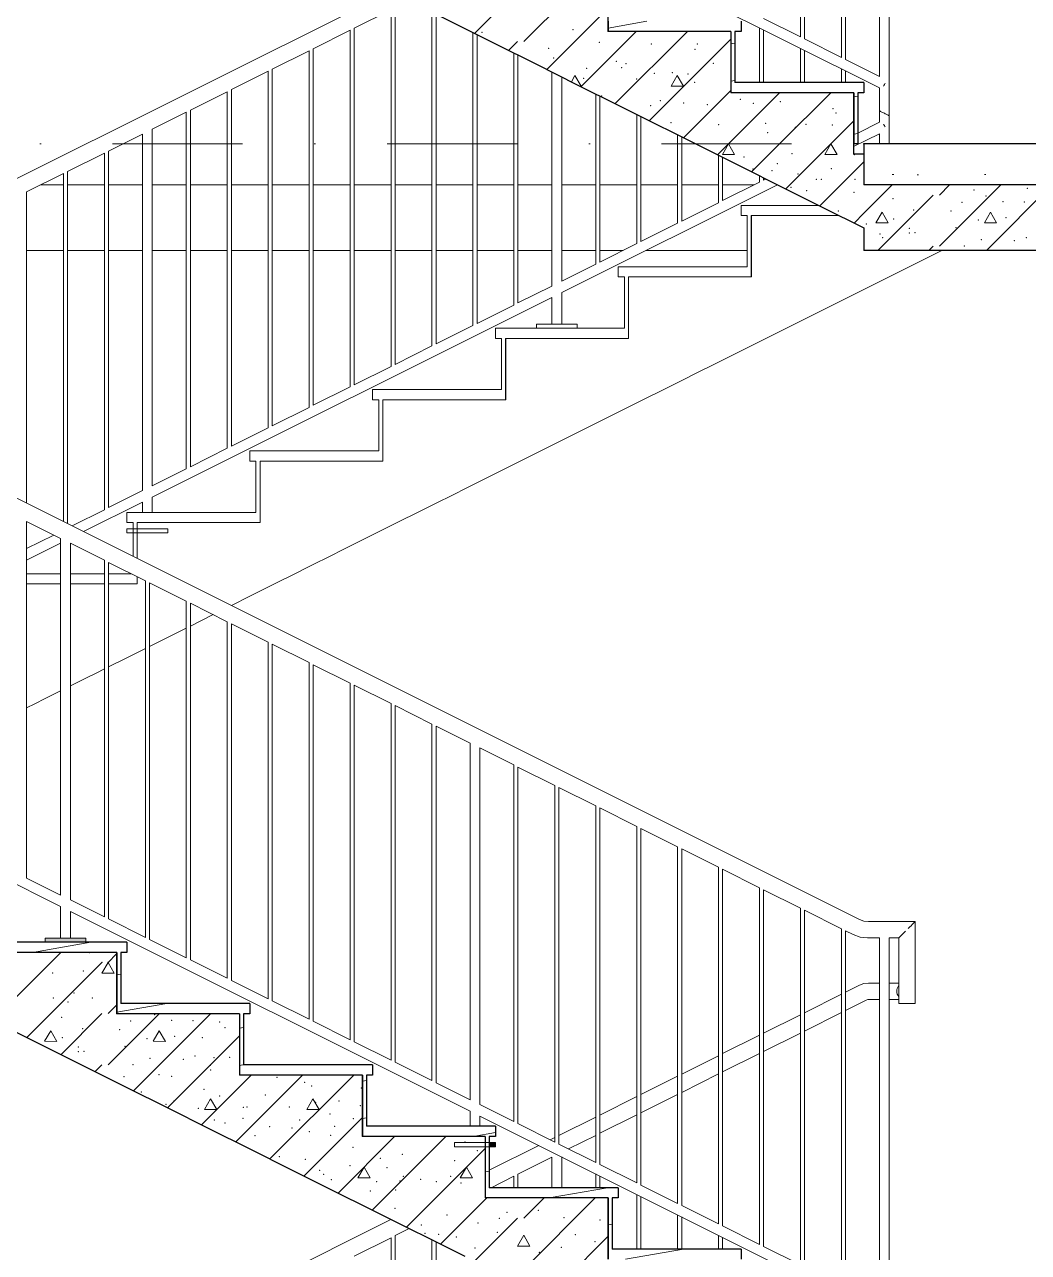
# Model space of a CAD drawing. Header units: millimetres. Extents: x 18162 to 7085488, y 72188 to 247925.
# Drawn here: x 3667379 to 3669831, y 107410 to 110410 of the extents above; entities that cross this region are included whole.
import ezdxf

# ---------------------------------------------------------------- set-up
doc = ezdxf.new("R2010")
doc.units = ezdxf.units.MM
doc.header["$MEASUREMENT"] = 0
doc.linetypes.add('Dot & Dashed', pattern=[670.277762, 317.5, -176.388889, 0, -176.388874])
for name, color, linetype in [('Interior - Stair & Railing', 7, 'Continuous'), ('Structural - Bearing', 7, 'Continuous'), ('Structural - Stair & Railing', 7, 'Continuous')]:
    doc.layers.add(name, color=color, linetype=linetype)
pattern_1 = [(10, (3761974.73, 95118.01), (-15.628336, 88.632695), [])]

# ---------------------------------------------------------------- blocks, each defined once
blk = doc.blocks.new('*X805', base_point=(3761974.7, 95118))
at = {"layer": 'Structural - Stair & Railing', "color": 7, "linetype": 'Continuous', "lineweight": 9}
for p, q in [((3667443, 108118.2), (3667467.8, 108143)), ((3667583.1, 108118.2), (3667604, 108139)), ((3667301.4, 107976.6), (3667443, 108118.2)), ((3667384.7, 107934.9), (3667568, 108118.2)), ((3667568, 108092.2), (3667583.1, 108118.2)), ((3667583.1, 108092.2), (3667568, 108092.2)), ((3667598.3, 108092.2), (3667583.1, 108118.2)), ((3667583.1, 108092.2), (3667598.3, 108092.2)), ((3667583.1, 107993.2), (3667604, 108014)), ((3667468.1, 107893.2), (3667568, 107993.2)), ((3667583.1, 107868.2), (3667707.9, 107993)), ((3667644.8, 107804.9), (3667832.9, 107993)), ((3667427.9, 107925.6), (3667443, 107951.6)), ((3667443, 107951.6), (3667457.9, 107925.5)), ((3667693, 107925.6), (3667708.1, 107951.6)), ((3667708.1, 107951.6), (3667723.1, 107925.5)), ((3667457.9, 107925.5), (3667427.9, 107925.6)), ((3667723.1, 107925.5), (3667693, 107925.6)), ((3667728.1, 107763.2), (3667904, 107939)), ((3667551.4, 107851.6), (3667568, 107868.2)), ((3667811.5, 107721.5), (3667932.9, 107843)), ((3667894.8, 107679.9), (3668057.9, 107843)), ((3667978.1, 107638.2), (3668182.9, 107843)), ((3667833.1, 107784.9), (3667818.2, 107758.8)), ((3667848.3, 107758.9), (3667833.1, 107784.9)), ((3668083.1, 107784.9), (3668068.2, 107758.8)), ((3668098.3, 107758.9), (3668083.1, 107784.9)), ((3667818.2, 107758.8), (3667848.3, 107758.9)), ((3668061.5, 107596.5), (3668204, 107739)), ((3668068.2, 107758.8), (3668098.3, 107758.9)), ((3668144.8, 107554.9), (3668282.9, 107693)), ((3668228.1, 107513.2), (3668407.9, 107693)), ((3668311.5, 107471.5), (3668504, 107664)), ((3668193, 107592.2), (3668208.1, 107618.2)), ((3668208.1, 107618.2), (3668223.1, 107592.2)), ((3668443, 107592.2), (3668458.1, 107618.2)), ((3668458.1, 107618.2), (3668473.1, 107592.2)), ((3668223.1, 107592.2), (3668193, 107592.2)), ((3668473.1, 107592.2), (3668443, 107592.2)), ((3668394.8, 107429.9), (3668507.9, 107543)), ((3668598.3, 107368.2), (3668773.1, 107543)), ((3668598.3, 107493.2), (3668648.1, 107543)), ((3668478.1, 107388.2), (3668583.1, 107493.2)), ((3668583.1, 107425.5), (3668598.3, 107451.6)), ((3668613.4, 107425.5), (3668598.3, 107451.6)), ((3668654.9, 107299.8), (3668804, 107448.9)), ((3668598.3, 107425.5), (3668583.1, 107425.5)), ((3668598.3, 107425.5), (3668613.4, 107425.5))]:
    blk.add_line(p, q, dxfattribs=at)
for p in [(3667537.9, 108141.8), (3667447.4, 108092.8), (3667522.3, 108097.3), (3667568, 108118.2), (3667568, 108118.2), (3667568, 108118.2), (3667583.1, 108118.2), (3667583.1, 108118.2), (3667583.1, 108118.2), (3667449.4, 108031.4), (3667499.6, 108043.7), (3667544.4, 108031.4), (3667485.2, 108021.6), (3667469.8, 107984.5), (3667638.2, 107975.3), (3667697, 107990.9), (3667738.5, 107976.7), (3667790.3, 107976.4), (3667855.9, 107972.5), (3667520.7, 107956.5), (3667611.2, 107953.9), (3667868.9, 107959), (3667471.7, 107934.6), (3667510, 107911.8), (3667624.2, 107913.4), (3667678.1, 107932), (3667745.8, 107937.8), (3667813.4, 107934.6), (3667510.1, 107900.1), (3667523.9, 107901), (3667685.7, 107884), (3667766.6, 107881.4), (3667795.3, 107889.5), (3667842.1, 107885.6), (3667879.9, 107886.6), (3667644.3, 107868.6), (3667832.8, 107867), (3667833.5, 107855.7), (3667621.6, 107839.2), (3667707.6, 107843.9), (3667738.2, 107840.2), (3667995.2, 107837.5), (3668062.8, 107825.7), (3667664, 107801.9), (3667817.1, 107808.6), (3667855.9, 107791.6), (3667967.3, 107794.6), (3668080, 107816.7), (3668201.3, 107811.8), (3667724.1, 107771.9), (3667744.4, 107779.5), (3667803.1, 107762), (3667913.4, 107764.2), (3667922.4, 107765), (3668025.9, 107765), (3668090.2, 107776.2), (3668146.9, 107780), (3668199, 107768.1), (3667842.7, 107733.4), (3667912.5, 107737.5), (3668051, 107733.4), (3668125, 107747.8), (3668182.4, 107736.6), (3667868.9, 107725.9), (3667978, 107717.1), (3668032.1, 107714), (3668074.8, 107704.7), (3668136.2, 107717.9), (3667942, 107695), (3668126.4, 107695.5), (3668454.5, 107679.8), (3668001.1, 107643.6), (3668180.9, 107666.9), (3668248.3, 107640.1), (3668302.1, 107649.7), (3668484.9, 107658.4), (3668064.5, 107637.1), (3668099.8, 107610.5), (3668173.9, 107621.6), (3668263.9, 107616.7), (3668429.3, 107633.7), (3668109.5, 107601), (3668128.3, 107587.5), (3668239.2, 107582.7), (3668296.4, 107584.2), (3668304.1, 107595.7), (3668346.2, 107588.4), (3668384.5, 107582.7), (3668420, 107595.7), (3668223.8, 107559.6), (3668285.6, 107562.6), (3668445.1, 107579.6), (3668283.9, 107517.7), (3668410.5, 107501.6), (3668539, 107493.1), (3668557.6, 107508), (3668633.5, 107512.3), (3668696.5, 107494.6), (3668348.5, 107476.6), (3668486.3, 107481.8), (3668784.7, 107489), (3668356.8, 107456.8), (3668390.6, 107454.4), (3668433.6, 107447.4), (3668534.1, 107459), (3668724.3, 107452.9), (3668772.7, 107435.8), (3668479, 107420.7), (3668479, 107420.7), (3668636.7, 107409.8), (3668690.3, 107422)]:
    blk.add_point(p, dxfattribs=at)
blk = doc.blocks.new('*X818', base_point=(3761974.7, 95118))
at = {"layer": 'Structural - Stair & Railing', "color": 7, "linetype": 'Continuous', "lineweight": 9}
for p, q in [((3668598.3, 110368.3), (3668773, 110543)), ((3668478.1, 110388.2), (3668583.1, 110493.3)), ((3668654.9, 110299.8), (3668804, 110448.9)), ((3668738.2, 110258.2), (3668873, 110393)), ((3668821.5, 110216.5), (3668998, 110393)), ((3668904.9, 110174.8), (3669104, 110373.9)), ((3668561.4, 110346.6), (3668583.1, 110368.3)), ((3668714.6, 110270), (3668723.3, 110284.9)), ((3668723.3, 110284.9), (3668738.2, 110258.9)), ((3668958.1, 110258.9), (3668973.3, 110284.9)), ((3668973.3, 110284.9), (3668988.2, 110258.9)), ((3668738.2, 110258.9), (3668736.8, 110258.9)), ((3668988.2, 110258.9), (3668958.1, 110258.9)), ((3668988.2, 110133.2), (3669104, 110248.9)), ((3669098.3, 110118.3), (3669223, 110243)), ((3669223.3, 110118.3), (3669348, 110243)), ((3669348.3, 110118.3), (3669404, 110173.9)), ((3669071.5, 110091.5), (3669098.3, 110118.2)), ((3669098.3, 110118.3), (3669083.4, 110092.2)), ((3669113.4, 110092.2), (3669098.3, 110118.3)), ((3669154.9, 110049.8), (3669223.3, 110118.2)), ((3669238.2, 110008.2), (3669348.3, 110118.2)), ((3669348.3, 110118.3), (3669333.4, 110092.2)), ((3669363.4, 110092.2), (3669348.3, 110118.3)), ((3669083.4, 110092.2), (3669113.4, 110092.2)), ((3669321.5, 109966.5), (3669429.1, 110074)), ((3669333.4, 110092.2), (3669363.4, 110092.2)), ((3669404.9, 109924.8), (3669429.1, 109949))]:
    blk.add_line(p, q, dxfattribs=at)
for p in [(3668496.4, 110390.6), (3668718.4, 110397.6), (3668659.1, 110351.8), (3668782.8, 110366.5), (3668909.5, 110362.2), (3669016.4, 110349.4), (3669022.5, 110362.5), (3668671.7, 110327.8), (3668824.7, 110320), (3668847.9, 110313.9), (3669061.2, 110315.4), (3668751.7, 110303.2), (3668837.1, 110304.6), (3668917.5, 110290.7), (3668961, 110292.4), (3668999.4, 110289.1), (3668744.4, 110278.3), (3668874.2, 110276.8), (3669016.1, 110268.5), (3668788.2, 110235.6), (3668931.5, 110224), (3669127.6, 110227.3), (3669225, 110221.1), (3668908.2, 110211.9), (3668989, 110218.3), (3669046.9, 110214.4), (3669159, 110217.6), (3669159, 110217.6), (3669353.2, 110204.1), (3669361, 110193.3), (3668957.6, 110170.1), (3669074.2, 110165.5), (3669189.4, 110168.6), (3669287.4, 110166.3), (3669351.7, 110164), (3669194.1, 110145.4), (3669261.9, 110158.3), (3669136.3, 110086.5), (3669253.5, 110094.2), (3669405.5, 110091.7), (3669158.5, 110057.1), (3669204.5, 110053.1), (3669217.4, 110069.8), (3669268.5, 110045), (3669349.5, 110057.6), (3669251.2, 110012.3), (3669312.8, 110031.5), (3669324.9, 110031.6), (3669407.6, 110031.5), (3669289.5, 110004.1), (3669405, 109999.9), (3669366.6, 109954.5)]:
    blk.add_point(p, dxfattribs=at)
blk = doc.blocks.new('*X821', base_point=(3761974.7, 95118))
at = {"layer": 'Structural - Bearing', "color": 7, "linetype": 'Continuous', "lineweight": 9}
for p, q in [((3669429.1, 109949), (3669498, 110018)), ((3669613.4, 109993.2), (3669638.2, 110018)), ((3669613.4, 109868.2), (3669763.2, 110018)), ((3669728.2, 109858), (3669888.2, 110018)), ((3669463, 109858), (3669598.3, 109993.2)), ((3669458.1, 109925.6), (3669473.3, 109951.6)), ((3669473.3, 109951.6), (3669488.2, 109925.5)), ((3669723.3, 109925.6), (3669738.4, 109951.6)), ((3669738.4, 109951.6), (3669753.3, 109925.5)), ((3669488.2, 109925.5), (3669458.1, 109925.6)), ((3669753.3, 109925.5), (3669723.3, 109925.6)), ((3669588, 109858), (3669598.3, 109868.2))]:
    blk.add_line(p, q, dxfattribs=at)
for p in [(3669500, 109984.5), (3669698.1, 110005.4), (3669727.3, 109990.9), (3669828.2, 110009.3), (3669550.9, 109956.5), (3669641.4, 109953.9), (3669668.5, 109975.4), (3669768.8, 109976.8), (3669820.5, 109976.4), (3669434.6, 109922.5), (3669502, 109934.6), (3669708.4, 109932), (3669776, 109937.8), (3669468.5, 109897.9), (3669540.2, 109911.9), (3669540.4, 109900.1), (3669554.1, 109901.1), (3669654.4, 109913.4), (3669475.3, 109888.7), (3669674.5, 109868.6), (3669715.9, 109884.1), (3669796.8, 109881.4), (3669825.6, 109889.5)]:
    blk.add_point(p, dxfattribs=at)

msp = doc.modelspace()

# ---------------------------------------------------------------- hatches: boundary and pattern name
at = {"layer": 'Interior - Stair & Railing', "linetype": 'Continuous', "lineweight": 9}
for points in [[(3667429.1, 108168), (3667529.1, 108168), (3667529.1, 108178), (3667429.1, 108178)], [(3668504.1, 107678), (3668504, 107678), (3668504, 107668), (3668504.1, 107668)], [(3668529.1, 107678), (3668514.1, 107678), (3668514.1, 107668), (3668529.1, 107668)]]:
    msp.add_hatch(color=7, dxfattribs=at).paths.add_polyline_path(points)
at = {"layer": 'Structural - Bearing', "linetype": 'Continuous', "lineweight": 9}
h = msp.add_hatch(dxfattribs=at)
h.set_pattern_fill('Lightweight_Concrete_0003', style=0, pattern_type=2)
h.set_pattern_definition([(0, (3761974.7, 95118), (0, 779.423), [48.75, -401.25]), (0, (3762199.7, 95507.7), (0, 779.423), [48.75, -401.25]), (60, (3761974.7, 95118), (-675, 389.7114), [48.75, -401.25]), (60, (3762424.7, 95118), (-675, 389.7114), [48.75, -401.25]), (120, (3762023.5, 95118), (675, 389.7114), [48.75, -401.25]), (120, (3762473.5, 95118), (675, 389.7114), [48.75, -401.25]), (0, (3761974.73, 95193), (0, 150), [0, -150, 0, -225]), (45, (3762049.73, 95193), (-106.06602, 106.06602), [0, -112.5, 0, -187.5])])
h.paths.add_polyline_path([(3676379.1, 110118), (3669429.1, 110118), (3669429.1, 110018), (3676379.1, 110018)])
at = {"layer": 'Structural - Stair & Railing', "linetype": 'Continuous', "lineweight": 9}
h = msp.add_hatch(dxfattribs=at)
h.set_pattern_fill('Wood_0003', style=0, pattern_type=2)
h.set_pattern_definition(pattern_1)
h.paths.add_polyline_path([(3668804.1, 110418), (3668804.1, 110393), (3669129.1, 110393), (3669129.1, 110418)])
h = msp.add_hatch(dxfattribs=at)
h.set_pattern_fill('Wood_0003', style=0, pattern_type=2)
h.set_pattern_definition(pattern_1)
h.paths.add_polyline_path([(3669114.1, 110393), (3669104.1, 110393), (3669104.1, 110268), (3669114.1, 110268)])
h = msp.add_hatch(dxfattribs=at)
h.set_pattern_fill('Wood_0003', style=0, pattern_type=2)
h.set_pattern_definition(pattern_1)
h.paths.add_polyline_path([(3669104.1, 110243), (3669429.1, 110243), (3669429.1, 110268), (3669104.1, 110268)])
h = msp.add_hatch(dxfattribs=at)
h.set_pattern_fill('Wood_0003', style=0, pattern_type=2)
h.set_pattern_definition(pattern_1)
h.paths.add_polyline_path([(3669414.1, 110243), (3669404.1, 110243), (3669404.1, 110118), (3669414.1, 110118)])
h = msp.add_hatch(dxfattribs=at)
h.set_pattern_fill('Wood_0003', style=0, pattern_type=2)
h.set_pattern_definition(pattern_1)
h.paths.add_polyline_path([(3667304.1, 108143), (3667629.1, 108143), (3667629.1, 108168), (3667304.1, 108168)])
h = msp.add_hatch(dxfattribs=at)
h.set_pattern_fill('Wood_0003', style=0, pattern_type=2)
h.set_pattern_definition(pattern_1)
h.paths.add_polyline_path([(3667614.1, 108143), (3667604.1, 108143), (3667604.1, 108018), (3667614.1, 108018)])
h = msp.add_hatch(dxfattribs=at)
h.set_pattern_fill('Wood_0003', style=0, pattern_type=2)
h.set_pattern_definition(pattern_1)
h.paths.add_polyline_path([(3667604.1, 108018), (3667604.1, 107993), (3667929.1, 107993), (3667929.1, 108018)])
h = msp.add_hatch(dxfattribs=at)
h.set_pattern_fill('Wood_0003', style=0, pattern_type=2)
h.set_pattern_definition(pattern_1)
h.paths.add_polyline_path([(3667914.1, 107993), (3667904.1, 107993), (3667904.1, 107868), (3667914.1, 107868)])
h = msp.add_hatch(dxfattribs=at)
h.set_pattern_fill('Wood_0003', style=0, pattern_type=2)
h.set_pattern_definition(pattern_1)
h.paths.add_polyline_path([(3667904.1, 107843), (3668229.1, 107843), (3668229.1, 107868), (3667904.1, 107868)])
h = msp.add_hatch(dxfattribs=at)
h.set_pattern_fill('Wood_0003', style=0, pattern_type=2)
h.set_pattern_definition(pattern_1)
h.paths.add_polyline_path([(3668214.1, 107843), (3668204.1, 107843), (3668204.1, 107718), (3668214.1, 107718)])
h = msp.add_hatch(dxfattribs=at)
h.set_pattern_fill('Wood_0003', style=0, pattern_type=2)
h.set_pattern_definition(pattern_1)
h.paths.add_polyline_path([(3668204.1, 107718), (3668204.1, 107693), (3668529.1, 107693), (3668529.1, 107718)])
h = msp.add_hatch(dxfattribs=at)
h.set_pattern_fill('Wood_0003', style=0, pattern_type=2)
h.set_pattern_definition(pattern_1)
h.paths.add_polyline_path([(3668514.1, 107693), (3668504.1, 107693), (3668504.1, 107568), (3668514.1, 107568)])
h = msp.add_hatch(dxfattribs=at)
h.set_pattern_fill('Wood_0003', style=0, pattern_type=2)
h.set_pattern_definition(pattern_1)
h.paths.add_polyline_path([(3668504.1, 107568), (3668504.1, 107543), (3668829.1, 107543), (3668829.1, 107568)])
h = msp.add_hatch(dxfattribs=at)
h.set_pattern_fill('Wood_0003', style=0, pattern_type=2)
h.set_pattern_definition(pattern_1)
h.paths.add_polyline_path([(3668814.1, 107543), (3668804.1, 107543), (3668804.1, 107418), (3668814.1, 107418)])
h = msp.add_hatch(dxfattribs=at)
h.set_pattern_fill('Wood_0003', style=0, pattern_type=2)
h.set_pattern_definition(pattern_1)
h.paths.add_polyline_path([(3668804.1, 107393), (3669129.1, 107393), (3669129.1, 107418), (3668804.1, 107418)])

# ---------------------------------------------------------------- linework, layer by layer
at = {"color": 8, "linetype": 'Dot & Dashed', "lineweight": 13}
msp.add_line((3658879.3, 110118), (3689916.5, 110118), dxfattribs=at)
at = {"layer": 'Interior - Stair & Railing', "color": 7, "linetype": 'Continuous', "lineweight": 9}
for p, q in [((3669274.1, 110379.5), (3669274.1, 111250.8)), ((3669284.1, 110374.5), (3669284.1, 111245.8)), ((3669374.1, 110329.5), (3669374.1, 111200.8)), ((3669384.1, 110324.5), (3669384.1, 111195.8)), ((3669467.1, 110283), (3669467.1, 111178.1)), ((3669491.1, 110187), (3669491.1, 111178.1)), ((3669467.1, 110255), (3668491.1, 110743)), ((3666739.6, 109723.3), (3668273.8, 110490.4)), ((3668184.1, 110400.8), (3668274.1, 110445.8)), ((3668274.1, 109574.5), (3668274.1, 110445.8)), ((3668284.1, 109579.5), (3668284.1, 110450.8)), ((3668374.1, 109624.5), (3668374.1, 110440.3)), ((3668384.1, 109629.5), (3668384.1, 110435.3)), ((3668184.1, 109529.5), (3668184.1, 110400.8)), ((3669174.1, 110268), (3669174.1, 110401.5)), ((3669274.1, 110379.5), (3669184.1, 110424.5)), ((3668084.1, 110350.8), (3668174.1, 110395.8)), ((3668174.1, 109524.5), (3668174.1, 110395.8)), ((3668474.1, 109674.5), (3668474.1, 110390.3)), ((3668484.1, 109679.5), (3668484.1, 110385.3)), ((3669184.1, 110268), (3669184.1, 110396.5)), ((3669374.1, 110329.5), (3669284.1, 110374.5)), ((3667984.1, 110300.8), (3668074.1, 110345.8)), ((3668074.1, 109474.5), (3668074.1, 110345.8)), ((3668084.1, 109479.5), (3668084.1, 110350.8)), ((3668574.1, 109724.5), (3668574.1, 110340.3)), ((3669274.1, 110268), (3669274.1, 110351.5)), ((3669284.1, 110268), (3669284.1, 110346.5)), ((3668584.1, 109729.5), (3668584.1, 110335.3)), ((3669467.1, 110283), (3669384.1, 110324.5)), ((3667884.1, 110250.8), (3667974.1, 110295.8)), ((3667974.1, 109424.5), (3667974.1, 110295.8)), ((3667984.1, 109429.5), (3667984.1, 110300.8)), ((3668667.1, 109771), (3668667.1, 110293.8)), ((3668691.1, 109783), (3668691.1, 110281.8)), ((3669374.1, 110268), (3669374.1, 110301.5)), ((3669384.1, 110268), (3669384.1, 110296.5)), ((3667884.1, 109379.5), (3667884.1, 110250.8)), ((3669467.1, 110199), (3669467.1, 110255)), ((3669477.3, 110259.5), (3669478.1, 110261.1)), ((3669478.1, 110261.1), (3669479.1, 110263)), ((3669479.1, 110263), (3669480, 110264.9)), ((3669480, 110264.9), (3669480.8, 110266.5)), ((3667784.1, 110200.8), (3667874.1, 110245.8)), ((3667874.1, 109374.5), (3667874.1, 110245.8)), ((3668774.1, 109824.5), (3668774.1, 110240.3)), ((3668784.1, 109829.5), (3668784.1, 110235.3)), ((3667691.1, 110154.3), (3667774.1, 110195.8)), ((3667774.1, 109324.5), (3667774.1, 110195.8)), ((3667784.1, 109329.5), (3667784.1, 110200.8)), ((3668874.1, 109874.5), (3668874.1, 110190.3)), ((3669467.1, 110171), (3669467.1, 110199)), ((3669467.1, 110199), (3669467.2, 110198.9)), ((3669467.2, 110198.9), (3669467.8, 110198.6)), ((3669467.8, 110198.6), (3669468.7, 110198.2)), ((3669468.7, 110198.2), (3669469.9, 110197.6)), ((3669469.9, 110197.6), (3669471.3, 110196.9)), ((3669471.3, 110196.9), (3669473.1, 110196)), ((3669473.1, 110196), (3669475, 110195.1)), ((3669475, 110195.1), (3669477, 110194)), ((3669477, 110194), (3669479.1, 110193)), ((3669479.1, 110193), (3669481.1, 110192)), ((3669481.1, 110192), (3669483.2, 110191)), ((3669483.2, 110191), (3669485.1, 110190)), ((3669485.1, 110190), (3669486.8, 110189.1)), ((3668884.1, 109879.5), (3668884.1, 110185.3)), ((3669414.1, 110144.5), (3669467.1, 110171)), ((3669477.3, 110166.5), (3669478.1, 110164.9)), ((3669478.1, 110164.9), (3669479.1, 110163)), ((3669479.1, 110163), (3669480, 110161.1)), ((3669480, 110161.1), (3669480.8, 110159.5)), ((3669486.8, 110189.1), (3669488.2, 110188.4)), ((3669488.2, 110188.4), (3669489.4, 110187.8)), ((3669489.4, 110187.8), (3669490.3, 110187.4)), ((3669490.3, 110187.4), (3669490.9, 110187.1)), ((3669490.9, 110187.1), (3669491.1, 110187)), ((3669491.1, 110118), (3669491.1, 110187)), ((3667584.1, 110100.8), (3667667.1, 110142.3)), ((3667667.1, 109271), (3667667.1, 110142.3)), ((3667691.1, 109283), (3667691.1, 110154.3)), ((3668974.1, 109924.5), (3668974.1, 110140.3)), ((3668984.1, 109929.5), (3668984.1, 110135.3)), ((3669404, 110111.5), (3669467.1, 110143)), ((3669404, 110139.4), (3669404.1, 110139.5)), ((3669467.1, 110118), (3669467.1, 110143)), ((3667584.1, 109229.5), (3667584.1, 110100.8)), ((3667484.1, 110050.8), (3667574.1, 110095.8)), ((3667574.1, 109224.5), (3667574.1, 110095.8)), ((3669074.1, 109974.5), (3669074.1, 110090.3)), ((3669084.1, 109979.5), (3669084.1, 110085.3)), ((3667384.1, 110000.8), (3667474.1, 110045.8)), ((3667474.1, 109195.5), (3667474.1, 110045.8)), ((3667484.1, 109190.5), (3667484.1, 110050.8)), ((3669174.1, 110024.5), (3669174.1, 110040.3)), ((3668691.1, 109755), (3669217.8, 110018.4)), ((3669084.1, 109979.5), (3669174.1, 110024.5)), ((3669184.1, 110029.5), (3669184.1, 110035.3)), ((3669184.1, 110029.5), (3669189.8, 110032.4)), ((3667384.1, 109240.5), (3667384.1, 110000.8)), ((3668984.1, 109929.5), (3669074.1, 109974.5)), ((3668884.1, 109879.5), (3668974.1, 109924.5)), ((3668784.1, 109829.5), (3668874.1, 109874.5)), ((3668691.1, 109783), (3668774.1, 109824.5)), ((3668584.1, 109729.5), (3668667.1, 109771)), ((3667691.1, 109255), (3668667.1, 109743)), ((3668667.1, 109678), (3668667.1, 109743)), ((3668691.1, 109678), (3668691.1, 109755)), ((3668484.1, 109679.5), (3668574.1, 109724.5)), ((3668384.1, 109629.5), (3668474.1, 109674.5)), ((3668629.1, 109678), (3668729.1, 109678)), ((3668629.1, 109668), (3668629.1, 109678)), ((3668629.1, 109668), (3668729.1, 109668)), ((3668729.1, 109668), (3668729.1, 109678)), ((3668284.1, 109579.5), (3668374.1, 109624.5)), ((3669418.5, 108223.3), (3666739.6, 109562.7)), ((3668184.1, 109529.5), (3668274.1, 109574.5)), ((3668084.1, 109479.5), (3668174.1, 109524.5)), ((3667984.1, 109429.5), (3668074.1, 109474.5)), ((3667884.1, 109379.5), (3667974.1, 109424.5)), ((3667784.1, 109329.5), (3667874.1, 109374.5)), ((3667691.1, 109283), (3667774.1, 109324.5)), ((3667584.1, 109229.5), (3667667.1, 109271)), ((3667523, 109171), (3667667.1, 109243)), ((3667667.1, 109218), (3667667.1, 109243)), ((3667691.1, 109218), (3667691.1, 109255)), ((3667495.1, 109185), (3667574.1, 109224.5)), ((3667467.1, 109154.3), (3667384.1, 109195.8)), ((3667384.1, 108324.5), (3667384.1, 109195.8)), ((3667629.1, 109178), (3667644.1, 109178)), ((3667629.1, 109168), (3667629.1, 109178)), ((3667644.1, 109178), (3667654.1, 109178)), ((3667654.1, 109178), (3667654.2, 109178)), ((3667654.2, 109178), (3667729.1, 109178)), ((3667729.1, 109168), (3667729.1, 109178)), ((3667384.1, 109129.5), (3667450.4, 109162.6)), ((3667384.1, 109101.5), (3667467.1, 109143)), ((3667467.1, 108283), (3667467.1, 109154.3)), ((3667574.1, 109100.8), (3667491.1, 109142.3)), ((3667491.1, 108271), (3667491.1, 109142.3)), ((3667629.1, 109168), (3667644.1, 109168)), ((3667644.1, 109168), (3667654.1, 109168)), ((3667654.1, 109168), (3667654.2, 109168)), ((3667654.2, 109168), (3667729.1, 109168)), ((3667574.1, 108229.5), (3667574.1, 109100.8)), ((3667674.1, 109050.8), (3667584.1, 109095.8)), ((3667584.1, 108224.5), (3667584.1, 109095.8)), ((3667674.1, 108179.5), (3667674.1, 109050.8)), ((3667774.1, 109000.8), (3667684.1, 109045.8)), ((3667684.1, 108174.5), (3667684.1, 109045.8)), ((3667774.1, 108129.5), (3667774.1, 109000.8)), ((3667874.1, 108950.8), (3667784.1, 108995.8)), ((3667784.1, 108124.5), (3667784.1, 108995.8)), ((3667874.1, 108079.5), (3667874.1, 108950.8)), ((3667974.1, 108900.8), (3667884.1, 108945.8)), ((3667884.1, 108074.5), (3667884.1, 108945.8)), ((3667974.1, 108029.5), (3667974.1, 108900.8)), ((3668074.1, 108850.8), (3667984.1, 108895.8)), ((3667984.1, 108024.5), (3667984.1, 108895.8)), ((3668074.1, 107979.5), (3668074.1, 108850.8)), ((3668174.1, 108800.8), (3668084.1, 108845.8)), ((3668084.1, 107974.5), (3668084.1, 108845.8)), ((3668174.1, 107929.5), (3668174.1, 108800.8)), ((3668274.1, 108750.8), (3668184.1, 108795.8)), ((3668184.1, 107924.5), (3668184.1, 108795.8)), ((3668274.1, 107879.5), (3668274.1, 108750.8)), ((3668374.1, 108700.8), (3668284.1, 108745.8)), ((3668284.1, 107874.5), (3668284.1, 108745.8)), ((3668374.1, 107829.5), (3668374.1, 108700.8)), ((3668467.1, 108654.3), (3668384.1, 108695.8)), ((3668384.1, 107824.5), (3668384.1, 108695.8)), ((3667467.1, 108255), (3666691.1, 108643)), ((3668467.1, 107783), (3668467.1, 108654.3)), ((3668574.1, 108600.8), (3668491.1, 108642.3)), ((3668491.1, 107771), (3668491.1, 108642.3)), ((3668574.1, 107729.5), (3668574.1, 108600.8)), ((3668674.1, 108550.8), (3668584.1, 108595.8)), ((3668584.1, 107724.5), (3668584.1, 108595.8)), ((3668674.1, 107679.5), (3668674.1, 108550.8)), ((3668774.1, 108500.8), (3668684.1, 108545.8)), ((3668684.1, 107674.5), (3668684.1, 108545.8)), ((3668774.1, 107629.5), (3668774.1, 108500.8)), ((3668874.1, 108450.8), (3668784.1, 108495.8)), ((3668784.1, 107624.5), (3668784.1, 108495.8)), ((3668874.1, 107579.5), (3668874.1, 108450.8)), ((3668974.1, 108400.8), (3668884.1, 108445.8)), ((3668884.1, 107574.5), (3668884.1, 108445.8)), ((3668974.1, 107529.5), (3668974.1, 108400.8)), ((3669074.1, 108350.8), (3668984.1, 108395.8)), ((3668984.1, 107524.5), (3668984.1, 108395.8)), ((3669074.1, 107479.5), (3669074.1, 108350.8)), ((3669174.1, 108300.8), (3669084.1, 108345.8)), ((3669084.1, 107474.5), (3669084.1, 108345.8)), ((3667467.1, 108283), (3667384.1, 108324.5)), ((3669174.1, 107429.5), (3669174.1, 108300.8)), ((3667574.1, 108229.5), (3667491.1, 108271)), ((3669274.1, 108250.8), (3669184.1, 108295.8)), ((3669184.1, 107424.5), (3669184.1, 108295.8)), ((3667467.1, 108178), (3667467.1, 108255)), ((3668467.1, 107755), (3667491.1, 108243)), ((3667491.1, 108178), (3667491.1, 108243)), ((3669274.1, 107379.5), (3669274.1, 108250.8)), ((3669374.1, 108200.8), (3669284.1, 108245.8)), ((3669284.1, 107374.5), (3669284.1, 108245.8)), ((3667674.1, 108179.5), (3667584.1, 108224.5)), ((3669418.5, 108223.3), (3669429.1, 108219.4)), ((3669429.1, 108219.4), (3669440.3, 108218.1)), ((3669440.3, 108218.1), (3669554.1, 108218)), ((3669546.9, 108210.9), (3669544.1, 108208)), ((3669549.4, 108213.3), (3669546.9, 108210.9)), ((3669551.4, 108215.3), (3669549.4, 108213.3)), ((3669552.8, 108216.8), (3669551.4, 108215.3)), ((3669553.8, 108217.7), (3669552.8, 108216.8)), ((3669554.1, 108218), (3669553.8, 108217.7)), ((3669554.1, 108218), (3669554.1, 108018)), ((3669374.1, 107329.5), (3669374.1, 108200.8)), ((3669402.7, 108186.5), (3669384.1, 108195.8)), ((3669384.1, 107324.5), (3669384.1, 108195.8)), ((3669402.7, 108186.5), (3669419.8, 108180.3)), ((3669419.8, 108180.3), (3669437.9, 108178.2)), ((3669516.7, 108180.7), (3669515.3, 108179.3)), ((3669518.7, 108182.7), (3669516.7, 108180.7)), ((3669521.2, 108185.2), (3669518.7, 108182.7)), ((3669524.1, 108188), (3669521.2, 108185.2)), ((3669527.2, 108191.2), (3669524.1, 108188)), ((3669530.6, 108194.6), (3669527.2, 108191.2)), ((3669540.9, 108204.9), (3669537.5, 108201.5)), ((3669544.1, 108208), (3669540.9, 108204.9)), ((3667429.1, 108178), (3667429.1, 108168)), ((3667529.1, 108178), (3667429.1, 108178)), ((3667529.1, 108178), (3667529.1, 108168)), ((3667774.1, 108129.5), (3667684.1, 108174.5)), ((3669437.9, 108178.2), (3669467.1, 108178.1)), ((3669467.1, 107283), (3669467.1, 108178.1)), ((3669491.1, 108178.1), (3669514.1, 108178.1)), ((3669491.1, 107187), (3669491.1, 108178.1)), ((3669514.4, 108178.4), (3669514.1, 108178.1)), ((3669514.1, 108178.1), (3669514.1, 108061.2)), ((3669515.3, 108179.3), (3669514.4, 108178.4)), ((3667874.1, 108079.5), (3667784.1, 108124.5)), ((3667974.1, 108029.5), (3667884.1, 108074.5)), ((3669384.1, 108045.5), (3669418.5, 108062.7)), ((3669418.5, 108062.7), (3669429.1, 108066.6)), ((3669429.1, 108066.6), (3669440.3, 108067.9)), ((3669440.3, 108067.9), (3669467.1, 108067.9)), ((3669491.1, 108067.9), (3669514.1, 108068)), ((3669513.7, 108060.9), (3669511.7, 108058)), ((3669514.1, 108061.2), (3669513.7, 108060.9)), ((3669514.1, 108061.2), (3669514.1, 108034.8)), ((3669284.1, 107995.5), (3669374.1, 108040.5)), ((3669509.4, 108051.5), (3669509.1, 108048)), ((3669509.1, 108048), (3669509.4, 108044.5)), ((3669510.3, 108054.8), (3669509.4, 108051.5)), ((3669509.4, 108044.5), (3669510.3, 108041.2)), ((3669511.7, 108058), (3669510.3, 108054.8)), ((3669510.3, 108041.2), (3669511.7, 108038)), ((3669511.7, 108038), (3669513.7, 108035.2)), ((3669513.7, 108035.2), (3669514.1, 108034.8)), ((3669514.1, 108034.8), (3669514.1, 108018)), ((3668074.1, 107979.5), (3667984.1, 108024.5)), ((3669384.1, 108000.8), (3669434.3, 108025.9)), ((3669434.3, 108025.9), (3669438.3, 108027.4)), ((3669438.3, 108027.4), (3669442.6, 108027.9)), ((3669442.6, 108027.9), (3669467.1, 108027.9)), ((3669491.1, 108027.9), (3669514.1, 108028)), ((3669514.4, 108018), (3669514.1, 108018)), ((3669515.3, 108018), (3669514.4, 108018)), ((3669516.7, 108018), (3669515.3, 108018)), ((3669518.7, 108018), (3669516.7, 108018)), ((3669521.2, 108018), (3669518.7, 108018)), ((3669524.1, 108018), (3669521.2, 108018)), ((3669527.2, 108018), (3669524.1, 108018)), ((3669530.6, 108018), (3669527.2, 108018)), ((3669534.1, 108018), (3669530.6, 108018)), ((3669537.5, 108018), (3669534.1, 108018)), ((3669540.9, 108018), (3669537.5, 108018)), ((3669544.1, 108018), (3669540.9, 108018)), ((3669546.9, 108018), (3669544.1, 108018)), ((3669549.4, 108018), (3669546.9, 108018)), ((3669551.4, 108018), (3669549.4, 108018)), ((3669552.8, 108018), (3669551.4, 108018)), ((3669553.8, 108018), (3669552.8, 108018)), ((3669554.1, 108018), (3669553.8, 108018)), ((3668174.1, 107929.5), (3668084.1, 107974.5)), ((3669184.1, 107945.5), (3669274.1, 107990.5)), ((3669284.1, 107950.8), (3669374.1, 107995.8)), ((3669084.1, 107895.5), (3669174.1, 107940.5)), ((3669184.1, 107900.8), (3669274.1, 107945.8)), ((3668274.1, 107879.5), (3668184.1, 107924.5)), ((3668984.1, 107845.5), (3669074.1, 107890.5)), ((3669084.1, 107850.8), (3669174.1, 107895.8)), ((3668374.1, 107829.5), (3668284.1, 107874.5)), ((3668467.1, 107783), (3668384.1, 107824.5)), ((3668884.1, 107795.5), (3668974.1, 107840.5)), ((3668984.1, 107800.8), (3669074.1, 107845.8)), ((3668784.1, 107745.5), (3668874.1, 107790.5)), ((3668884.1, 107750.8), (3668974.1, 107795.8)), ((3668574.1, 107729.5), (3668491.1, 107771)), ((3668467.1, 107718), (3668467.1, 107755)), ((3669467.1, 107255), (3668491.1, 107743)), ((3668491.1, 107718), (3668491.1, 107743)), ((3668684.1, 107695.5), (3668774.1, 107740.5)), ((3668784.1, 107700.8), (3668874.1, 107745.8)), ((3668674.1, 107679.5), (3668584.1, 107724.5)), ((3668429.1, 107678), (3668429.1, 107668)), ((3668529.1, 107678), (3668429.1, 107678)), ((3668514.1, 107610.5), (3668635.1, 107671)), ((3668529.1, 107678), (3668529.1, 107668)), ((3668663, 107685), (3668674.1, 107690.5)), ((3668774.1, 107629.5), (3668684.1, 107674.5)), ((3668707.8, 107662.6), (3668774.1, 107695.8)), ((3668529.1, 107668), (3668429.1, 107668)), ((3668584.1, 107600.8), (3668667.1, 107642.3)), ((3668667.1, 107568), (3668667.1, 107642.3)), ((3668691.1, 107568), (3668691.1, 107643)), ((3668874.1, 107579.5), (3668784.1, 107624.5)), ((3668504, 107605.5), (3668504.1, 107605.5)), ((3668518.5, 107568), (3668574.1, 107595.8)), ((3668574.1, 107568), (3668574.1, 107595.8)), ((3668584.1, 107568), (3668584.1, 107600.8)), ((3668774.1, 107568), (3668774.1, 107601.5)), ((3668784.1, 107568), (3668784.1, 107596.5)), ((3668504, 107560.7), (3668504.1, 107560.8)), ((3668874.1, 107418), (3668874.1, 107551.5)), ((3668974.1, 107529.5), (3668884.1, 107574.5)), ((3668884.1, 107418), (3668884.1, 107546.5)), ((3669074.1, 107479.5), (3668984.1, 107524.5)), ((3666739.6, 106723.3), (3668273.8, 107490.4)), ((3668974.1, 107418), (3668974.1, 107501.5)), ((3668984.1, 107418), (3668984.1, 107496.5)), ((3668284.1, 107450.8), (3668318.5, 107468)), ((3669174.1, 107429.5), (3669084.1, 107474.5)), ((3668184.1, 107400.8), (3668274.1, 107445.8)), ((3668274.1, 106574.5), (3668274.1, 107445.8)), ((3668284.1, 106579.5), (3668284.1, 107450.8)), ((3668374.1, 106624.5), (3668374.1, 107440.3)), ((3668384.1, 106629.5), (3668384.1, 107435.3)), ((3669074.1, 107418), (3669074.1, 107451.5)), ((3669084.1, 107418), (3669084.1, 107446.5)), ((3669274.1, 107379.5), (3669184.1, 107424.5))]:
    msp.add_line(p, q, dxfattribs=at)
at = {"layer": 'Structural - Bearing', "color": 7, "linetype": 'Continuous', "lineweight": 25}
for p, q in [((3669429.1, 110118), (3669429.1, 110093)), ((3676379.1, 110018), (3669429.1, 110018)), ((3669429.1, 109912.8), (3669429.1, 109858)), ((3670729.1, 109858), (3669429.1, 109858))]:
    msp.add_line(p, q, dxfattribs=at)
at = {"layer": 'Structural - Bearing', "color": 7, "linetype": 'Continuous', "lineweight": 9}
for p, q in [((3667418.5, 110018), (3667474.1, 110018)), ((3667484.1, 110018), (3667574.1, 110018)), ((3667584, 110018), (3667667.1, 110018)), ((3667691.1, 110018), (3667774.1, 110018)), ((3667784, 110018), (3667874.1, 110018)), ((3667884.1, 110018), (3667974.1, 110018)), ((3667984.1, 110018), (3668074.1, 110018)), ((3668084.1, 110018), (3668174.1, 110018)), ((3668184.1, 110018), (3668274.1, 110018)), ((3668284.1, 110018), (3668374.1, 110018)), ((3668384.1, 110018), (3668474.1, 110018)), ((3668484.1, 110018), (3668574.1, 110018)), ((3668584.1, 110018), (3668667.1, 110018)), ((3668691.1, 110018), (3668774.1, 110018)), ((3668784.1, 110018), (3668874.1, 110018)), ((3668884.1, 110018), (3668974.1, 110018)), ((3668984.1, 110018), (3669074.1, 110018)), ((3669084.1, 110018), (3669161.1, 110018)), ((3669217, 110018), (3669218.5, 110018)), ((3667474.1, 109858), (3667384.1, 109858)), ((3667574.1, 109858), (3667484.1, 109858)), ((3667667.1, 109858), (3667584.1, 109858)), ((3667774.1, 109858), (3667691.1, 109858)), ((3667874.1, 109858), (3667784.1, 109858)), ((3667974.1, 109858), (3667884.1, 109858)), ((3668074.1, 109858), (3667984.1, 109858)), ((3668174.1, 109858), (3668084.1, 109858)), ((3668274.1, 109858), (3668184.1, 109858)), ((3668374.1, 109858), (3668284.1, 109858)), ((3668474.1, 109858), (3668384.1, 109858)), ((3668574.1, 109858), (3668484.1, 109858)), ((3668667.1, 109858), (3668584.1, 109858)), ((3668774.1, 109858), (3668691.1, 109858)), ((3668841.1, 109858), (3668784.1, 109858)), ((3669144.1, 109858), (3668897, 109858)), ((3669154.2, 109858), (3669154.1, 109858))]:
    msp.add_line(p, q, dxfattribs=at)
at = {"layer": 'Structural - Bearing', "color": 7, "linetype": 'Continuous', "lineweight": 25, "flags": 128}
msp.add_lwpolyline([(3676379.1, 110118), (3671869.1, 110118), (3671829.1, 110118), (3669429.1, 110118)], dxfattribs=at)
at = {"layer": 'Structural - Stair & Railing', "color": 7, "linetype": 'Continuous', "lineweight": 25}
for p, q in [((3668804, 110543), (3668804, 110393)), ((3668804.1, 110418), (3668804.1, 110393)), ((3669129.1, 110418), (3669129.1, 110393)), ((3668804.1, 110393), (3668804, 110393)), ((3669104, 110393), (3668804.1, 110393)), ((3669104.1, 110393), (3669104, 110393)), ((3669104, 110393), (3669104, 110243)), ((3669104.1, 110393), (3669104.1, 110268)), ((3669114.1, 110393), (3669114.1, 110268)), ((3669129.1, 110393), (3669114.1, 110393)), ((3669104.1, 110268), (3669104.1, 110243)), ((3669429.1, 110268), (3669114.1, 110268)), ((3669429.1, 110268), (3669429.1, 110243)), ((3669104.1, 110243), (3669104, 110243)), ((3669404, 110243), (3669104.1, 110243)), ((3669404.1, 110243), (3669404, 110243)), ((3669404, 110243), (3669404, 110093)), ((3669404.1, 110243), (3669404.1, 110118)), ((3669414.1, 110243), (3669414.1, 110118)), ((3669429.1, 110243), (3669414.1, 110243)), ((3669414.1, 110118), (3669404.1, 110118)), ((3669429.1, 110093), (3669404, 110093)), ((3669429.1, 110093), (3669429.1, 110018)), ((3667429.1, 108168), (3667314.1, 108168)), ((3667529.1, 108168), (3667429.1, 108168)), ((3667629.1, 108168), (3667529.1, 108168)), ((3667629.1, 108168), (3667629.1, 108143)), ((3667604, 108143), (3667304.1, 108143)), ((3667604.1, 108143), (3667604, 108143)), ((3667604, 108143), (3667604, 107993)), ((3667604.1, 108143), (3667604.1, 108018)), ((3667614.1, 108143), (3667614.1, 108018)), ((3667629.1, 108143), (3667614.1, 108143)), ((3667604.1, 108018), (3667604.1, 107993)), ((3667929.1, 108018), (3667614.1, 108018)), ((3667929.1, 108018), (3667929.1, 107993)), ((3667604.1, 107993), (3667604, 107993)), ((3667904, 107993), (3667604.1, 107993)), ((3667904.1, 107993), (3667904, 107993)), ((3667904, 107993), (3667904, 107843)), ((3667904.1, 107993), (3667904.1, 107868)), ((3667914.1, 107993), (3667914.1, 107868)), ((3667929.1, 107993), (3667914.1, 107993)), ((3667904.1, 107868), (3667904.1, 107843)), ((3668229.1, 107868), (3667914.1, 107868)), ((3668229.1, 107868), (3668229.1, 107843)), ((3667904.1, 107843), (3667904, 107843)), ((3668204, 107843), (3667904.1, 107843)), ((3668204.1, 107843), (3668204, 107843)), ((3668204, 107843), (3668204, 107693)), ((3668204.1, 107843), (3668204.1, 107718)), ((3668214.1, 107843), (3668214.1, 107718)), ((3668229.1, 107843), (3668214.1, 107843)), ((3668204.1, 107718), (3668204.1, 107693)), ((3668529.1, 107718), (3668214.1, 107718)), ((3668529.1, 107718), (3668529.1, 107693)), ((3668204.1, 107693), (3668204, 107693)), ((3668504, 107693), (3668204.1, 107693)), ((3668504.1, 107693), (3668504, 107693)), ((3668504, 107693), (3668504, 107543)), ((3668504.1, 107693), (3668504.1, 107568)), ((3668514.1, 107693), (3668514.1, 107568)), ((3668529.1, 107693), (3668514.1, 107693)), ((3668504.1, 107568), (3668504.1, 107543)), ((3668829.1, 107568), (3668514.1, 107568)), ((3668829.1, 107568), (3668829.1, 107543)), ((3668504.1, 107543), (3668504, 107543)), ((3668804, 107543), (3668504.1, 107543)), ((3668804.1, 107543), (3668804, 107543)), ((3668804, 107543), (3668804, 107393)), ((3668804.1, 107543), (3668804.1, 107418)), ((3668814.1, 107543), (3668814.1, 107418)), ((3668829.1, 107543), (3668814.1, 107543)), ((3668804.1, 107418), (3668804.1, 107393)), ((3669129.1, 107418), (3668814.1, 107418)), ((3669129.1, 107418), (3669129.1, 107393))]:
    msp.add_line(p, q, dxfattribs=at)
at = {"layer": 'Structural - Stair & Railing', "color": 7, "linetype": 'Continuous', "lineweight": 9}
for p, q in [((3669318.5, 109968), (3669129.1, 109968)), ((3669129.1, 109943), (3669129.1, 109968)), ((3669144.1, 109943), (3669129.1, 109943)), ((3669144.1, 109818), (3669144.1, 109943)), ((3669154.1, 109943), (3669154.1, 109818)), ((3669154.2, 109943), (3669154.1, 109943)), ((3669154.2, 109793), (3669154.2, 109943)), ((3669368.5, 109943), (3669154.2, 109943)), ((3669619.6, 109858), (3669429.1, 109762.8)), ((3669144.1, 109818), (3668829.1, 109818)), ((3668829.1, 109793), (3668829.1, 109818)), ((3669154.1, 109793), (3669154.1, 109818)), ((3668844.1, 109793), (3668829.1, 109793)), ((3668844.1, 109668), (3668844.1, 109793)), ((3668854.1, 109793), (3668854.1, 109668)), ((3668854.2, 109793), (3668854.1, 109793)), ((3668854.2, 109643), (3668854.2, 109793)), ((3669154.1, 109793), (3668854.2, 109793)), ((3669154.2, 109793), (3669154.1, 109793)), ((3669354.1, 109725.3), (3669429.1, 109762.8)), ((3669279.1, 109687.8), (3669354.1, 109725.3)), ((3669204.1, 109650.3), (3669279.1, 109687.8)), ((3668629.1, 109668), (3668529.1, 109668)), ((3668529.1, 109643), (3668529.1, 109668)), ((3668844.1, 109668), (3668729.1, 109668)), ((3668854.1, 109643), (3668854.1, 109668)), ((3669129.1, 109612.8), (3669204.1, 109650.3)), ((3668544.1, 109643), (3668529.1, 109643)), ((3668544.1, 109518), (3668544.1, 109643)), ((3668554.1, 109643), (3668554.1, 109518)), ((3668554.2, 109643), (3668554.1, 109643)), ((3668554.2, 109493), (3668554.2, 109643)), ((3668854.1, 109643), (3668554.2, 109643)), ((3668854.2, 109643), (3668854.1, 109643)), ((3669054.1, 109575.3), (3669129.1, 109612.8)), ((3668979.1, 109537.8), (3669029.1, 109562.8)), ((3669029.1, 109562.8), (3669054.1, 109575.3)), ((3668929.1, 109512.8), (3668979.1, 109537.8)), ((3668544.1, 109518), (3668229.1, 109518)), ((3668229.1, 109493), (3668229.1, 109518)), ((3668554.1, 109493), (3668554.1, 109518)), ((3668829.1, 109462.8), (3668904.1, 109500.3)), ((3668904.1, 109500.3), (3668929.1, 109512.8)), ((3668244.1, 109493), (3668229.1, 109493)), ((3668244.1, 109368), (3668244.1, 109493)), ((3668254.1, 109493), (3668254.1, 109368)), ((3668254.2, 109493), (3668254.1, 109493)), ((3668254.2, 109343), (3668254.2, 109493)), ((3668554.1, 109493), (3668254.2, 109493)), ((3668554.2, 109493), (3668554.1, 109493)), ((3668754.1, 109425.3), (3668829.1, 109462.8)), ((3668679.1, 109387.8), (3668754.1, 109425.3)), ((3668604.1, 109350.3), (3668679.1, 109387.8)), ((3668244.1, 109368), (3667929.1, 109368)), ((3667929.1, 109343), (3667929.1, 109368)), ((3668254.1, 109343), (3668254.1, 109368)), ((3668529.1, 109312.8), (3668604.1, 109350.3)), ((3667944.1, 109343), (3667929.1, 109343)), ((3667944.1, 109218), (3667944.1, 109343)), ((3667954.1, 109343), (3667954.1, 109218)), ((3667954.2, 109343), (3667954.1, 109343)), ((3667954.2, 109193), (3667954.2, 109343)), ((3668254.1, 109343), (3667954.2, 109343)), ((3668254.2, 109343), (3668254.1, 109343)), ((3668454.1, 109275.3), (3668529.1, 109312.8)), ((3668379.1, 109237.8), (3668429.1, 109262.8)), ((3668429.1, 109262.8), (3668454.1, 109275.3)), ((3668329.1, 109212.8), (3668379.1, 109237.8)), ((3667944.1, 109218), (3667629.1, 109218)), ((3667629.1, 109193), (3667629.1, 109218)), ((3667954.1, 109193), (3667954.1, 109218)), ((3668229.1, 109162.8), (3668304.1, 109200.3)), ((3668304.1, 109200.3), (3668329.1, 109212.8)), ((3667644.1, 109193), (3667629.1, 109193)), ((3667644.1, 109178), (3667644.1, 109193)), ((3667644.1, 109168), (3667644.1, 109178)), ((3667654.1, 109193), (3667654.1, 109178)), ((3667654.2, 109193), (3667654.1, 109193)), ((3667654.1, 109178), (3667654.1, 109168)), ((3667654.2, 109178), (3667654.2, 109193)), ((3667954.1, 109193), (3667654.2, 109193)), ((3667654.2, 109168), (3667654.2, 109178)), ((3667954.2, 109193), (3667954.1, 109193)), ((3667644.1, 109110.5), (3667644.1, 109168)), ((3667654.1, 109168), (3667654.1, 109105.5)), ((3667654.2, 109105.5), (3667654.2, 109168)), ((3668154.1, 109125.3), (3668229.1, 109162.8)), ((3668079.1, 109087.8), (3668129.1, 109112.8)), ((3668129.1, 109112.8), (3668154.1, 109125.3)), ((3668029.1, 109062.8), (3668079.1, 109087.8)), ((3667467.1, 109068), (3667384.1, 109068)), ((3667574.1, 109068), (3667491.1, 109068)), ((3667639.6, 109068), (3667584.1, 109068)), ((3667654.1, 109043), (3667654.1, 109060.8)), ((3667654.2, 109043), (3667654.2, 109060.7)), ((3667929.1, 109012.8), (3668004.1, 109050.3)), ((3668004.1, 109050.3), (3668029.1, 109062.8)), ((3667467.1, 109043), (3667384.1, 109043)), ((3667574.1, 109043), (3667491.1, 109043)), ((3667654.1, 109043), (3667584.1, 109043)), ((3667654.2, 109043), (3667654.1, 109043)), ((3667884.3, 108990.4), (3667929.1, 109012.8)), ((3667784.1, 108940.3), (3667839.6, 108968)), ((3667704.1, 108900.3), (3667774.1, 108935.3)), ((3667684.1, 108890.3), (3667704.1, 108900.3)), ((3667629.1, 108862.8), (3667674.1, 108885.3)), ((3667584.1, 108840.3), (3667629.1, 108862.8)), ((3667491.1, 108793.8), (3667529.1, 108812.8)), ((3667529.1, 108812.8), (3667554.1, 108825.3)), ((3667554.1, 108825.3), (3667574.1, 108835.3)), ((3667429.1, 108762.8), (3667467.1, 108781.8)), ((3667384.1, 108740.3), (3667404.1, 108750.3)), ((3667404.1, 108750.3), (3667429.1, 108762.8))]:
    msp.add_line(p, q, dxfattribs=at)
at = {"layer": 'Structural - Stair & Railing', "color": 7, "linetype": 'Continuous', "lineweight": 25, "flags": 128}
for points in [[(3668379.1, 110437.8), (3668454.1, 110400.3), (3668529.1, 110362.8), (3668629.1, 110312.8), (3668729.1, 110262.8), (3668829.1, 110212.8), (3668904.1, 110175.3), (3668979.1, 110137.8), (3669054.1, 110100.3), (3669129.1, 110062.8), (3669229.1, 110012.8), (3669329.1, 109962.8), (3669429.1, 109912.8)], [(3666368.5, 108443), (3666804.1, 108225.3), (3666879.1, 108187.8), (3666954.1, 108150.3), (3667029.1, 108112.8), (3667129.1, 108062.8), (3667229.1, 108012.8), (3667329.1, 107962.8), (3667404.1, 107925.3), (3667479.1, 107887.8), (3667554.1, 107850.3), (3667629.1, 107812.8), (3667729.1, 107762.8), (3667829.1, 107712.8), (3667929.1, 107662.8), (3668029.1, 107612.8), (3668129.1, 107562.8), (3668229.1, 107512.8), (3668304.1, 107475.3), (3668379.1, 107437.8), (3668454.1, 107400.3)]]:
    msp.add_lwpolyline(points, dxfattribs=at)

# ---------------------------------------------------------------- block references
at = {"layer": 'Structural - Bearing', "lineweight": 0}
msp.add_blockref('*X821', (3761974.7, 95118), dxfattribs=at)
at = {"layer": 'Structural - Stair & Railing', "lineweight": 0}
for name in ['*X818', '*X805']:
    msp.add_blockref(name, (3761974.7, 95118), dxfattribs=at)

doc.saveas('drawing.dxf')
